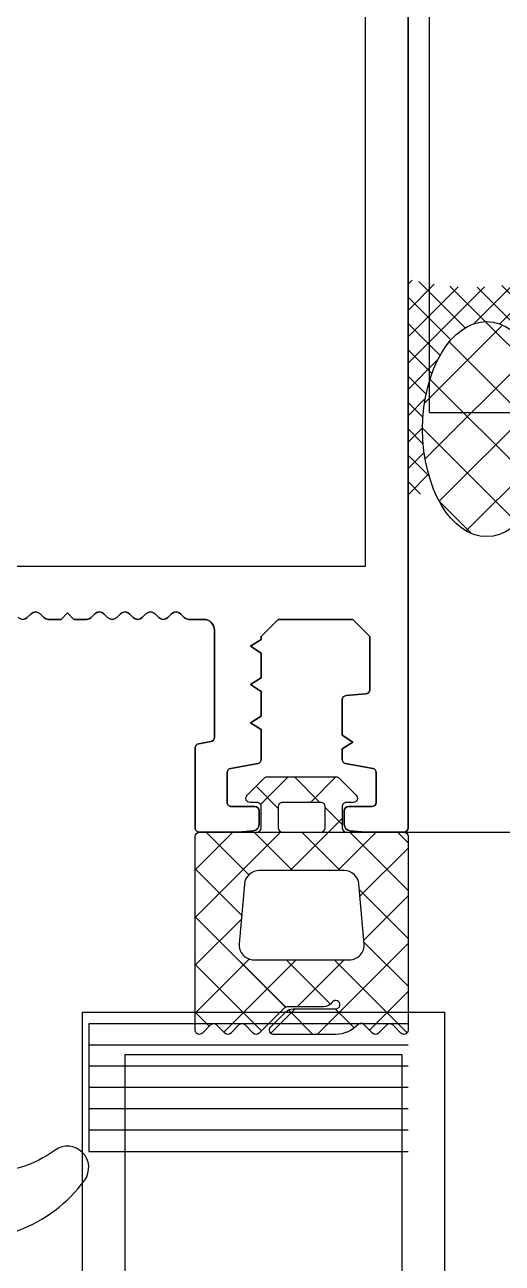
# Model space of a CAD drawing. Header units: inches. Extents: x 21 to 38546, y 13 to 15001.
# Drawn here: x 3523.2 to 3525.44, y 965.06 to 970.88 of the extents above; entities that cross this region are included whole.
import ezdxf

# ---------------------------------------------------------------- set-up
doc = ezdxf.new("R2010")
doc.units = ezdxf.units.IN
doc.header["$MEASUREMENT"] = 0
doc.set_wipeout_variables(frame=1)
for name, color, linetype, lineweight in [('Z_MİM_-KM-GLAZ', 8, 'Continuous', 25), ('Z_MİM_-KM-IZO-THERMAL', 8, 'Continuous', 25), ('Z_MİM_-KM-PAINT', 8, 'Continuous', 25), ('Z_MİM_-KM-PATTERN-00', 8, 'Continuous', 25), ('Z_MİM_-KM-PAVEMENT', 8, 'Continuous', 25), ('Z_MİM_-KM-STRS', 8, 'Continuous', 25), ('Z_MİM_-KM-WALL-PLASTER', 8, 'Continuous', 25), ('Z_MİM_1', 8, 'Continuous', 25), ('Z_MİM_78-köpük', 8, 'Continuous', 25), ('Z_MİM_ALUMINIUM', 8, 'Continuous', 25), ('Z_MİM_fitiller_k', 8, 'Continuous', 25), ('Z_MİM_MYM_CAM', 8, 'Continuous', 25), ('Z_MİM_TR', 8, 'Continuous', 25)]:
    doc.layers.add(name, color=color, linetype=linetype, lineweight=lineweight)
pattern_1 = [(44.99999999999999, (15.19322772974556, -18.4500164013516), (-0.1122532015133643, 0.1122532015133643), []), (135, (15.19322772974556, -18.4500164013516), (-0.1122532015133643, -0.1122532015133643), [])]

# ---------------------------------------------------------------- blocks, each defined once
blk = doc.blocks.new('TRETUVAR')
at = {"layer": 'Z_MİM_-KM-PATTERN-00'}
h = blk.add_hatch(dxfattribs=at)
h.set_pattern_fill('AR-B816', color=256, scale=0.3, angle=90)
h.set_pattern_definition([(90, (21322.77130909153, 490.0316560943374), (-60.96, 3.7e-15), []), (180, (21322.77130909153, 490.0316560943374), (-60.96, -60.96), [60.96, -60.96])])
h.paths.add_polyline_path([(22632.77169056126, 2700.032280015586), (19252.77154027122, 2700.032280015586), (19252.77154027122, 2750.032225665604), (19097.77169698004, 2750.032280015583), (19097.77168145146, 2610.032280015588), (22542.77169056112, 2610.032280015588), (22542.77169056112, 2080.129651826152), (22697.77169056127, 2080.129651826152), (22697.77169056127, 1460.129651826151), (22542.77169056112, 1460.129651826151), (22542.77169056112, 980.0316989327548), (21222.77130909154, 980.0316989327546), (21222.77130909154, 590.0316560943356), (20152.77217335889, 590.0316560943356), (20152.77217335889, 980.031698932755), (19012.77152781016, 980.031698932755), (19012.77470603974, 1635.03117946213), (18722.77148703119, 1635.03117946213), (18722.77180417994, 2610.032280015588), (18807.77168921575, 2610.032280015588), (18807.77168921575, 2750.032280015588), (18632.77183330595, 2750.032280015588), (18632.77145790545, 1545.031179462132), (18922.7742659759, 1545.031179462133), (18922.77108774632, 890.0316989327565), (19882.77217335889, 890.0316989327565), (19882.77217335889, 665.0171917296054), (20022.75057058745, 665.0334293441427), (20022.77046885415, 490.0316560943373), (21322.77130909153, 490.0316560943373), (21322.77130909153, 890.0316989327565), (22632.77169056126, 890.0316989327571), (22632.77169056126, 1220.129651826155), (22797.7716905614, 1220.129651826155), (22797.7716905614, 2180.129651826148), (22632.77169056126, 2180.129651826148)])
h.paths.add_polyline_path([(19082.77168921575, 2750.032280015588), (18822.77168921575, 2750.032280015588), (18822.77168921575, 2610.032280015588), (19082.77168921575, 2610.032280015588)], flags=16)
at = {"layer": 'Z_MİM_-KM-PAVEMENT'}
blk.add_lwpolyline([(22542.77169056112, 1460.129651826151), (22542.77169056112, 980.0316989327548), (21222.77130909154, 980.0316989327548), (21222.77130909154, 590.0316560943356), (20152.77217335889, 590.0316560943356), (20152.77217335889, 980.0316989327548), (19012.77152781016, 980.0316989327548), (19012.77470603974, 1635.03117946213), (18722.77148703119, 1635.03117946213), (18722.77180417994, 2610.032280015588), (22542.77169056112, 2610.032280015588), (22542.77169056112, 2080.129651826152), (22697.77169056127, 2080.129651826152), (22697.77169056127, 1460.129651826151)], close=True, dxfattribs=at)
blk = doc.blocks.new('D09056')
at = {"layer": 'Z_MİM_78-köpük'}
blk.add_lwpolyline([(6, -9.143241068231873, -0.3149141225648517), (6.656664916314182, -8.204028089065101, 0.1493316839022407), (9.809564949944617, -5.822377295466138, 0.8506979925001935), (8.417814140906557, -4.422291246126405, -0.1566156319065573), (5.061590343015268, -5.499999999883582), (5, -5.499999999883582), (5, -5.508868061588143), (1.800000000046565, -5.508868061588143), (1.800000000046565, -1.160423765308221), (0.6251196609809995, -0.2194710706826299, 0.3510864949877069), (-0.6251196609809995, -0.2194710706826299), (-1.800000000046565, -1.160423765308221), (-1.800000000046565, -5.508868061588143), (-5, -5.508868061588143), (-5.061590343015268, -5.499999999883582, -0.1566156319066153), (-8.417814140906557, -4.422291246126405, 0.8506979925007954), (-9.809564949944617, -5.822377295466138, 0.14933168390224), (-6.656664916314182, -8.204028089065101, -0.3149141225648603), (-6, -9.143241068231873), (-6, -25.07252294640057, -0.5554935001659127), (-7.44162405654788, -25.96972314291634, -0.0473505120421293), (-8.397468945942817, -25.38100557320286, 0.8663340624321554), (-9.803206408862023, -26.77480182982981, 0.2374839511014017), (-4.371487642405553, -29.50889287900645), (4.371487642405553, -29.50889287900645, 0.2374839511013964), (9.803206408862023, -26.77480182982981, 0.8663340624315139), (8.397468945942817, -25.38100557320286, -0.0473505120421291), (7.44162405654788, -25.96972314291634, -0.5554935001659314), (6, -25.07252294640057)], format="xyb", close=True, dxfattribs=at)
blk = doc.blocks.new('ANK-1')
for points in [[(60, -130.2737574382918), (60, -5)], [(60, -130.2737574382918), (65, -130.2737574382918)]]:
    blk.add_lwpolyline(points)
blk = doc.blocks.new('-KM-AL1 150_900')
blk.add_wipeout([(151.48787765189405, -34.020015651829965), (151.72578753232278, -15.47991156819623), (149.45002251653852, -15.450016401351206), (149.45002251649908, 7.149983598684599), (9.450022516542688, 7.149983599164699), (9.450022516542688, -15.450016401351206), (7.397848611566587, -15.450016401351206), (7.567335590771805, -34.0610793052372)])
at = {"layer": 'Z_MİM_1'}
h = blk.add_hatch(dxfattribs=at)
h.set_pattern_fill('ANSI37', color=256, scale=0.7000000000000001, angle=-1.27e-14, style=0)
h.set_pattern_definition([(44.99999999999999, (9420.429662722381, -13506.58950068867), (-0.0618718433538229, 0.0618718433538229), []), (134.9999999999999, (9420.429662722381, -13506.58950068867), (-0.0618718433538229, -0.0618718433538229), [])])
edge = h.paths.add_edge_path()
edge.add_line((17.69353063370363, -27.8511149832093), (17.69353063370363, -28.86111498321863))
edge.add_line((17.69353063370363, -28.86111498319497), (17.82239042192959, -28.86111498319497))
edge.add_ellipse((18.06146685888961, -28.55605310115971), major_axis=(1e-16, 0.504999999998836), ratio=0.5940594059419638, start_angle=332.17248997914265, end_angle=501.9142660721264, ccw=False)
edge.add_line((18.26073407319199, -28.1785486563158), (18.29353063369926, -28.15662190588682))
edge.add_line((18.29353063370217, -28.15662190588682), (18.29353063370217, -27.85111498318638))
edge.add_arc((17.99353063369926, -26.67995711612002), 1.208970946550559, 255.6322347219965, 284.3677652780036, ccw=False)
h = blk.add_hatch(dxfattribs=at)
h.set_pattern_fill('NET', color=256, scale=1.5, angle=44.99999999999999, style=0)
h.set_pattern_definition([(44.99999999999999, (9420.429662722381, -13506.58950068867), (-0.1325825214724776, 0.1325825214724777), []), (134.9999999999999, (9420.429662722381, -13506.58950068867), (-0.1325825214724777, -0.1325825214724776), [])])
edge = h.paths.add_edge_path()
edge.add_ellipse((18.06146685888961, -28.55605310115971), major_axis=(1e-16, 0.504999999998836), ratio=0.5940594059419638, start_angle=0, end_angle=360)
at = {"layer": 'Z_MİM_fitiller_k'}
h = blk.add_hatch(dxfattribs=at)
h.set_pattern_fill('ANSI37', color=256, scale=0.05)
h.set_pattern_definition(pattern_1)
h.paths.add_polyline_path([(17.40322772973013, -30.45001640133978, -0.4142135623715162), (17.38322772973333, -30.4300164013448), (17.38322772973333, -30.33001640134444, -0.4142135623462189), (17.40322772973013, -30.31001640134946), (17.43494345848739, -30.31001640134946, 0.6681786378943376), (17.44908559411124, -30.27587426571881), (17.36908559410949, -30.19587426572525, 0.1989123673737493), (17.35494345848565, -30.19001640134229), (17.03151200099819, -30.19001640134229, 0.1989123673761124), (17.01736986535252, -30.19587426572525), (16.9373698653726, -30.27587426571881, 1.274186878251081), (16.97080185810046, -30.31434484386591, -0.6273636377442715), (17.00322772972868, -30.33001640134444), (17.00322772972868, -30.4300164013448, -0.4142135623715162), (16.98322772973188, -30.45001640133978), (16.71322772973508, -30.4500164013516, 0.4142135623715163), (16.69322772974556, -30.47001640134749), (16.69322772974556, -31.38001640134462, 0.6681786379055568), (16.72736986535892, -31.39415853696846), (16.76565413661592, -31.35587426572329, -0.4142135623508305), (16.79393840784178, -31.35587426572329), (16.83222267909878, -31.39415853696846, 0.4142135623508329), (16.86050695034646, -31.39415853696846), (16.89879122160346, -31.35587426572329, -0.4142135623508287), (16.92707549282931, -31.35587426572329), (16.96535976408631, -31.39415853696846, 0.4142135623574588), (16.993644035334, -31.39415853696846), (17.1177861709657, -31.27001640134677), (17.295782103276, -31.27001640134677, 0.2453926839650177), (17.33681469359726, -31.24858782991487, -1.650385117532158), (17.35322772972722, -31.28001640134517), (17.15393840784964, -31.28001640134517, 0.1989123673849686), (17.11858306879003, -31.29466106228483), (17.04736986535863, -31.36587426573261, 0.6681786379101065), (17.06151200098247, -31.40001640134051), (17.35322772972722, -31.40001640135142, 0.2107675906562012), (17.45662396378611, -31.3544050594719, -0.4276070770252274), (17.48553699001786, -31.35374701786077), (17.52594850911555, -31.39415853696846, 0.4142135623435061), (17.55423278036323, -31.39415853696846), (17.59251705162023, -31.35587426572329, -0.4142135623480435), (17.62080132286792, -31.35587426572329), (17.65908559410309, -31.39415853696846, 0.6681786379021168), (17.69322772974556, -31.38001640134462), (17.69322772974556, -30.47001640134749, 0.4142135623715166), (17.67322772972693, -30.4500164013516)])
h.paths.add_polyline_path([(17.46207293773476, -30.69391549935517), (17.48656976351776, -30.97391549934855, -0.4400105308912737), (17.41683613465284, -31.05001640134015), (16.96961932480917, -31.05001640134015, -0.4400105308921779), (16.89988569594425, -30.97391549934855), (16.92438252172724, -30.69391549935517, -0.3888787318526579), (16.99411615059216, -30.63001640134462), (17.39233930886985, -30.63001640134462, -0.3888787318535296)], flags=16)
h.paths.add_polyline_path([(17.28322772973478, -30.45001640133978, 0.4142135623680863), (17.30322772973159, -30.4300164013448), (17.30322772973159, -30.33001640134444, 0.4142135623730955), (17.28322772973478, -30.31001640134946), (17.10322772972722, -30.31001640134946, 0.4142135623730951), (17.08322772973042, -30.33001640134444), (17.08322772973042, -30.4300164013448, 0.4142135623730953), (17.10322772972722, -30.45001640133978)], flags=17)
h.paths.add_polyline_path([(17.34766423786641, -34.14414102351748, -0.4142135622994122), (17.31937996661872, -34.14414102351748), (17.28109569536172, -34.10585675226048, 0.4142135623428051), (17.25281142413586, -34.10585675226048), (17.12866928850417, -34.229998887894), (16.95067335619387, -34.229998887894, 0.2453926839581106), (16.90964076587261, -34.25142745931407, -1.650385117507901), (16.89322772974264, -34.21999888788469), (17.09251705162023, -34.21999888788469, 0.1989123673783311), (17.12787239067983, -34.20535422694411), (17.19908559411124, -34.13414102351999, 0.6681786379211794), (17.18494345848739, -34.09999888788934), (16.89322772974264, -34.09999888788934, 0.2107675906989298), (16.78983149566193, -34.1456102297807, -0.4276070770697666), (16.76091846947383, -34.14626827139182), (16.72050695033249, -34.10585675226048, 0.4142135623326677), (16.69222267910663, -34.10585675226048), (16.65393840784964, -34.14414102351748, -0.414213562342478), (16.62565413660195, -34.14414102351748), (16.58736986534495, -34.10585675226048, 0.668178637902121), (16.55322772973159, -34.11999888788432), (16.55322772973159, -34.42999888789382, 0.414213562371519), (16.57322772975021, -34.4499988878888), (16.84322772973974, -34.4499988878888, -0.4142135623715138), (16.86322772973653, -34.46999888788468), (16.86322772973653, -34.56999888788414, -0.4142135623731087), (16.84322772973974, -34.58999888789094), (16.81151200098247, -34.58999888789094, 0.6681786379045161), (16.79736986535863, -34.62414102351067), (16.87736986536038, -34.70414102351515, 0.1989123673903005), (16.89151200098422, -34.70999888788629), (17.2149434584935, -34.70999888788629, 0.1989123673891128), (17.22908559411735, -34.70414102351515), (17.30908559412637, -34.62414102351067, 1.274186878190297), (17.27565360139851, -34.58567044536358, -0.6273636377411906), (17.24322772974119, -34.56999888788414), (17.24322772974119, -34.46999888788468, -0.4142135623721086), (17.26322772973799, -34.4499988878888), (17.6931150172677, -34.4499988878888, 0.1763269807064363), (17.70597076944978, -34.44531977675342), (18.0754143831582, -34.13531977675575, 0.7002075382113861), (18.06255863097613, -34.09999888788934), (17.96874250253313, -34.09999888788934, 0.1316524975885075), (17.95874250256747, -34.10267837980518), (17.71701079914783, -34.2422422438558, -0.4931454260254017), (17.57041821650637, -34.18152160798673), (17.55254624626104, -34.114822506991, 0.5773502691628335), (17.51908559411095, -34.10585675226048), (17.48080132287578, -34.14414102351748, -0.4142135623396987), (17.45251705160626, -34.14414102351748), (17.41423278037109, -34.10585675226048, 0.4142135623424787), (17.38594850912341, -34.10585675226048)])
h.paths.add_polyline_path([(17.16322772973945, -34.46999888788468), (17.16322772973945, -34.56999888788414, -0.4142135623731094), (17.14322772974265, -34.58999888789094), (16.96322772973508, -34.58999888789094, -0.4142135623730927), (16.94322772974556, -34.56999888788414), (16.94322772974556, -34.46999888788468, -0.4142135623730915), (16.96322772973508, -34.4499988878888), (17.14322772974265, -34.4499988878888, -0.414213562388179)], flags=16)
h = blk.add_hatch(dxfattribs=at)
h.set_pattern_fill('ANSI37', color=256, scale=0.05)
h.set_pattern_definition(pattern_1)
h.paths.add_polyline_path([(17.67322772974876, -30.4500164013516, -0.4142135623715166), (17.69322772974556, -30.47001640134749), (17.69322772974556, -31.38001640134462, -0.6681786379021168), (17.65908559412492, -31.39415853696846), (17.62080132286792, -31.35587426572329, 0.414213562348045), (17.59251705164206, -31.35587426572329), (17.55423278038506, -31.39415853696846, -0.4142135623435045), (17.52594850913738, -31.39415853696846), (17.48553699001786, -31.35374701786077, 0.4276070770252275), (17.45662396380794, -31.3544050594719, -0.2107675906562012), (17.35322772974905, -31.40001640135142), (17.0615120010043, -31.40001640134051, -0.6681786379101058), (17.04736986538046, -31.36587426573261), (17.11858306881913, -31.29466106228483, -0.1989123673849684), (17.15393840787874, -31.28001640134517), (17.35322772974905, -31.28001640134517, 1.650385117532149), (17.33681469362636, -31.24858782991487, -0.2453926839650181), (17.295782103276, -31.27001640134677), (17.12607044221658, -31.27001640134677, 0.1989123673756616), (17.11192830662185, -31.27587426571881), (16.99364403535583, -31.39415853696846, -0.4142135623574572), (16.96535976410814, -31.39415853696846), (16.92707549285114, -31.35587426572329, 0.4142135623508268), (16.89879122160346, -31.35587426572329), (16.86050695036829, -31.39415853696846, -0.4142135623508274), (16.83222267909878, -31.39415853696846), (16.7939384078636, -31.35587426572329, 0.4142135623508305), (16.76565413661592, -31.35587426572329), (16.72736986535892, -31.39415853696846, -0.6681786379055568), (16.69322772974556, -31.38001640134462), (16.69322772974556, -30.47001640134749, -0.4142135623715161), (16.71322772973508, -30.4500164013516), (16.98322772975371, -30.45001640133978, 0.4142135623715163), (17.0032277297505, -30.4300164013448), (17.0032277297505, -30.33001640134444, 0.4142135623462176), (16.98322772975371, -30.31001640134946), (16.95151200099644, -30.31001640134946, -0.6681786378910483), (16.9373698653726, -30.27587426571881), (17.01736986537435, -30.19587426572525, -0.1989123673761124), (17.03151200099819, -30.19001640134229), (17.35494345848565, -30.19001640134229, -0.1989123673737488), (17.36908559413132, -30.19587426572525), (17.44908559411124, -30.27587426571881, -0.6681786378943402), (17.43494345848739, -30.31001640134946), (17.40322772975196, -30.31001640134946, 0.414213562346218), (17.38322772975516, -30.33001640134444), (17.38322772975516, -30.4300164013448, 0.4142135623715162), (17.40322772975196, -30.45001640133978)])
h.paths.add_polyline_path([(17.39233930889168, -30.63001640134462), (16.99411615061399, -30.63001640134462, 0.3888787318526575), (16.92438252175634, -30.69391549935517), (16.89988569594425, -30.97391549934855, 0.4400105308921782), (16.969619324831, -31.05001640134015), (17.41683613467467, -31.05001640134015, 0.4400105308912734), (17.48656976353959, -30.97391549934855), (17.4620729377566, -30.69391549935517, 0.3888787318535296)], flags=16)
h.paths.add_polyline_path([(17.30322772975341, -30.4300164013448, -0.4142135623730951), (17.28322772975662, -30.45001640133978), (17.10322772974905, -30.45001640133978, -0.4142135623730955), (17.08322772975953, -30.4300164013448), (17.08322772975953, -30.33001640134444, -0.4142135623730955), (17.10322772974905, -30.31001640134946), (17.28322772975662, -30.31001640134946, -0.4142135623730955), (17.30322772975341, -30.33001640134444)], flags=16)
h.paths.add_polyline_path([(17.34766423788824, -34.14414102351748), (17.38594850914523, -34.10585675226048, -0.4142135623424858), (17.41423278037109, -34.10585675226048), (17.45251705162809, -34.14414102351748, 0.4142135623396989), (17.48080132287578, -34.14414102351748), (17.51908559413277, -34.10585675226048, -0.577350269162832), (17.55254624626104, -34.114822506991), (17.57041821652819, -34.18152160798673, 0.4931454260254013), (17.71701079914783, -34.2422422438558), (17.95874250256747, -34.10267837980518, -0.1316524975885099), (17.96874250253313, -34.09999888788934), (18.06255863097613, -34.09999888788934, -0.7002075382113878), (18.0754143831582, -34.13531977675575), (17.7059707694716, -34.44531977675342, -0.1763269807064294), (17.6931150172677, -34.4499988878888), (17.26322772973799, -34.4499988878888, 0.4142135623721094), (17.24322772974119, -34.46999888788468), (17.24322772974119, -34.56999888788414, 0.4142135623730968), (17.26322772973799, -34.58999888789094), (17.29494345850253, -34.58999888789094, -0.6681786379061446), (17.30908559412637, -34.62414102351067), (17.22908559411735, -34.70414102351515, -0.198912367389109), (17.2149434584935, -34.70999888788629), (16.89151200098422, -34.70999888788629, -0.1989123673902959), (16.87736986536038, -34.70414102351515), (16.79736986538046, -34.62414102351067, -0.6681786379045029), (16.8115120010043, -34.58999888789094), (16.84322772973974, -34.58999888789094, 0.4142135623730984), (16.86322772973653, -34.56999888788414), (16.86322772973653, -34.46999888788468, 0.4142135623715126), (16.84322772973974, -34.4499988878888), (16.57322772975021, -34.4499988878888, -0.4142135623715166), (16.55322772975341, -34.42999888789382), (16.55322772975341, -34.11999888788432, -0.668178637902121), (16.58736986537405, -34.1058567522723), (16.62565413663105, -34.14414102351748, 0.4142135623424745), (16.65393840787874, -34.14414102351748), (16.69222267913574, -34.10585675226048, -0.4142135623326641), (16.72050695035432, -34.10585675226048), (16.76091846947383, -34.14626827139182, 0.4276070770697703), (16.78983149568376, -34.1456102297807, -0.2107675906989308), (16.89322772974264, -34.09999888788934), (17.18494345848739, -34.09999888788934, -0.6681786379211501), (17.19908559411124, -34.13414102351999), (17.12787239070167, -34.20535422694411, -0.1989123673783329), (17.09251705162023, -34.21999888788469), (16.89322772974264, -34.21999888788469, 1.650385117507896), (16.90964076587261, -34.25142745931407, -0.2453926839581101), (16.9506733562157, -34.229998887894), (17.1203850172751, -34.229998887894, 0.198912367370064), (17.13452715289895, -34.22414102352195), (17.2528114241577, -34.10585675226048, -0.4142135623428024), (17.28109569538355, -34.10585675226048), (17.31937996664055, -34.14414102351748, 0.4142135623396895)])
h.paths.add_polyline_path([(17.14322772974265, -34.4499988878888), (16.96322772973508, -34.4499988878888, 0.4142135623730913), (16.94322772974556, -34.46999888788468), (16.94322772974556, -34.56999888788414, 0.4142135623730927), (16.96322772973508, -34.58999888789094), (17.14322772974265, -34.58999888789094, 0.4142135623730982), (17.16322772973945, -34.56999888789596), (17.16322772973945, -34.46999888788468, 0.4142135623730903)], flags=16)
for points in [[(17.86424981871096, -33.79490402215652), (16.16424981870659, -33.79490402215652), (16.16424981870659, -31.29490402215652), (17.86424981871096, -31.29490402215652)], [(17.66424981870659, -33.59490402215579), (16.36424981871096, -33.59490402215579), (16.36424981871096, -31.49490402215633), (17.66424981870659, -31.49490402215633)]]:
    blk.add_lwpolyline(points, close=True)
at = {"layer": 'Z_MİM_1'}
blk.add_ellipse((18.06146685888961, -28.55605310115971), major_axis=(1e-16, 0.504999999998836), ratio=0.5940594059419638, dxfattribs=at)
at = {"layer": 'Z_MİM_ALUMINIUM', "linetype": 'ByBlock'}
for points in [[(17.69322772978921, -18.57001640134695), (17.69322772983287, -30.43001640135662, -0.4142135623730951), (17.67322772981424, -30.4500164013516), (17.49322772983578, -30.4500164013516, -0.021820077622492), (17.49148461491131, -30.44994029531244), (17.42061305751849, -30.44373983747119, -0.3888787318525955), (17.39322772983723, -30.41385399653063), (17.39322772983723, -30.35001640135215, -0.4142135623730951), (17.41322772983403, -30.33001640135627), (17.52322772982006, -30.33001640135627, 0.4142135623730951), (17.54322772983869, -30.31001640134946), (17.54322772983869, -30.17001640134731, 0.3639702342622564), (17.52670069332816, -30.15032024629636), (17.39975476621475, -30.1279362542482, -0.3639702342622565), (17.38322772982792, -30.10824009919725), (17.38322772982792, -30.05824009919797), (17.43322772982355, -30.02638658615069), (17.38322772982792, -29.99453307311524), (17.38322772982792, -29.82824009919296, -0.3888787318525955), (17.40148461492208, -29.80831620523714), (17.494970844622, -29.80013721993146, 0.3888787318525955), (17.51322772983258, -29.78021332597564), (17.51322772983258, -29.53001640135608), (17.43322772982355, -29.4500164013516), (17.08322772982501, -29.4500164013516), (17.00322772982326, -29.53001640135608), (17.00322772982326, -29.54453307311542), (16.95322772982034, -29.57638658615088), (17.00322772982326, -29.60824009919725), (17.00322772982326, -29.72453307310843), (16.95322772982034, -29.7563865861548), (17.00322772982326, -29.78824009919027), (17.00322772982326, -29.90453307311236), (16.95322772982034, -29.93638658614782), (17.00322772982326, -29.96824009919511), (17.00322772982326, -30.10824009919725, -0.3639702342622565), (16.98670069333457, -30.1279362542482), (16.85975476622843, -30.15032024629636, 0.3639702342622564), (16.84322772983432, -30.17001640134731), (16.84322772983432, -30.31001640134946, 0.4142135623730951), (16.86322772983112, -30.33001640135627), (16.97322772981715, -30.33001640135627, -0.4142135623730951), (16.99322772983578, -30.35001640135215), (16.99322772983578, -30.41385399653063, -0.3888787318525955), (16.96584240203083, -30.44373983747119), (16.89497084462345, -30.44994029531244, -0.021820077622492), (16.89322772983723, -30.4500164013516), (16.71322772982967, -30.4500164013516, -0.4142135623730951), (16.69322772983287, -30.43001640135662), (16.69322772983287, -30.05430572279056, -0.3639702342622564), (16.70975476622698, -30.03460956772779), (16.76670069331885, -30.02456846434416, 0.3639702342622565), (16.78322772982937, -30.00487230928138), (16.78322772982937, -29.50001640135179, 0.4142135623730951), (16.73322772982646, -29.4500164013516), (16.66322772971762, -29.4500164013516, -0.1989123673780283), (16.64201452632551, -29.4412296047949), (16.62444093321392, -29.42365601165693, 0.4142135623694223), (16.58201452631329, -29.42365601166875), (16.56444093312893, -29.44122960478308, -0.4142135623694223), (16.52201452633017, -29.4412296047949), (16.50444093321857, -29.42365601165693, 0.4142135623694223), (16.46201452631794, -29.42365601166875), (16.44444093320634, -29.44122960478308, -0.4142135623694223), (16.40201452633482, -29.4412296047949), (16.38444093322323, -29.42365601165693, 0.4142135623694223), (16.34201452632259, -29.42365601166875), (16.32444093321101, -29.44122960478308, -0.4142135623694223), (16.28201452631765, -29.4412296047949), (16.26444093322789, -29.42365601165693, 0.4142135623694223), (16.22201452632725, -29.42365601166875), (16.20444093321566, -29.44122960478308, -0.1989123673780283), (16.18322772970714, -29.4500164013516), (16.12322772972402, -29.4500164013516), (16.09322772983432, -29.4200164013937), (16.06322772982821, -29.4500164013516), (16.00322772982326, -29.4500164013516, -0.1989123673780283), (15.98201452640933, -29.4412296047949), (15.96444093322498, -29.42365601165693, 0.4142135623694223), (15.92201452642621, -29.42365601166875), (15.90444093332917, -29.44122960478308, -0.4142135623694223), (15.86201452641399, -29.4412296047949)], [(15.86201452641399, -29.44122960478308, 0.4142135623694223), (15.90444093332917, -29.4412296047949), (15.92201452642621, -29.42365601165693, -0.4142135623694223), (15.96444093322498, -29.42365601166875), (15.98201452640933, -29.44122960478308, 0.1989123673780283), (16.00322772982326, -29.4500164013516), (16.06322772982821, -29.4500164013516), (16.09322772983432, -29.4200164013937), (16.12322772972402, -29.4500164013516), (16.18322772970714, -29.4500164013516, 0.1989123673780283), (16.20444093321566, -29.4412296047949), (16.22201452632725, -29.42365601165693, -0.4142135623694223), (16.26444093322789, -29.42365601166875), (16.28201452631765, -29.44122960478308, 0.4142135623694223), (16.32444093321101, -29.4412296047949), (16.34201452632259, -29.42365601165693, -0.4142135623694223), (16.38444093322323, -29.42365601166875), (16.40201452633482, -29.44122960478308, 0.4142135623694223), (16.44444093320634, -29.4412296047949), (16.46201452631794, -29.42365601165693, -0.4142135623694223), (16.50444093321857, -29.42365601166875), (16.52201452633017, -29.44122960478308, 0.4142135623694223), (16.56444093312893, -29.4412296047949), (16.58201452631329, -29.42365601165693, -0.4142135623694223), (16.62444093321392, -29.42365601166875), (16.64201452632551, -29.44122960478308, 0.1989123673780283), (16.66322772971762, -29.4500164013516), (16.73322772982646, -29.4500164013516, -0.4142135623730951), (16.78322772982937, -29.50001640135179), (16.78322772982937, -30.00487230928138, -0.3639702342622565), (16.76670069331885, -30.02456846434416), (16.70975476622698, -30.03460956772779, 0.3639702342622564), (16.69322772983287, -30.05430572279056), (16.69322772983287, -30.43001640135662, 0.4142135623730951), (16.71322772982967, -30.4500164013516), (16.89322772983723, -30.4500164013516, 0.021820077622492), (16.89497084462345, -30.44994029531244), (16.96584240212542, -30.44373983747119, 0.3888787318525955), (16.99322772983578, -30.41385399653063), (16.99322772983578, -30.35001640135215, 0.4142135623730951), (16.97322772981715, -30.33001640135627), (16.86322772983112, -30.33001640135627, -0.4142135623730951), (16.84322772983432, -30.31001640134946), (16.84322772983432, -30.17001640134731, -0.3639702342622564), (16.85975476622843, -30.15032024629636), (16.98670069333457, -30.1279362542482, 0.3639702342622565), (17.00322772982326, -30.10824009919725), (17.00322772982326, -29.96824009919511), (16.95322772982034, -29.93638658614782), (17.00322772982326, -29.90453307311236), (17.00322772982326, -29.78824009919027), (16.95322772982034, -29.7563865861548), (17.00322772982326, -29.72453307310843), (17.00322772982326, -29.60824009919725), (16.95322772982034, -29.57638658615088), (17.00322772982326, -29.54453307311542), (17.00322772982326, -29.53001640135608), (17.08322772982501, -29.4500164013516), (17.43322772982355, -29.4500164013516), (17.51322772983258, -29.53001640135608), (17.51322772983258, -29.78021332597564, -0.3888787318525955), (17.494970844622, -29.80013721993146), (17.40148461492208, -29.80831620523714, 0.3888787318525955), (17.38322772982792, -29.82824009919296), (17.38322772982792, -29.99453307311524), (17.43322772982355, -30.02638658615069), (17.38322772982792, -30.05824009919797), (17.38322772982792, -30.10824009919725, 0.3639702342622565), (17.39975476621475, -30.1279362542482), (17.52670069332816, -30.15032024629636, -0.3639702342622564), (17.54322772983869, -30.17001640134731), (17.54322772983869, -30.31001640134946, -0.4142135623730951), (17.52322772982006, -30.33001640135627), (17.41322772983403, -30.33001640135627, 0.4142135623730951), (17.39322772983723, -30.35001640135215), (17.39322772983723, -30.41385399653063, 0.3888787318525955), (17.42061305751849, -30.44373983747119), (17.49148461491131, -30.44994029531244, 0.021820077622492), (17.49322772983578, -30.4500164013516), (17.67322772981424, -30.4500164013516, 0.4142135623730951), (17.69322772983287, -30.43001640135662), (17.69322772978921, -18.57001640134695, 0.4142135623730951)]]:
    blk.add_lwpolyline(points, format="xyb", dxfattribs=at)
at = {"layer": 'Z_MİM_ALUMINIUM'}
blk.add_lwpolyline([(17.49322773416497, -19.99001639300695), (17.49322773416497, -18.75001626427273), (12.89322772527521, -18.75001626427273), (12.89322772527521, -19.99001639300695), (13.123227673168, -19.99001639300695, -0.4142135623730951), (13.14322767307021, -20.01001639301376), (13.14322767307021, -20.12001595192578, -0.4142135623730951), (13.123227673168, -20.14001595193258), (12.89322772527521, -20.14001595193258), (12.89322772531886, -29.20001625235182), (17.49322773421591, -29.20001625235182), (17.49322773416497, -20.14001595193258), (17.26322778635949, -20.14001595193258, -0.4142135623730951), (17.24322778636997, -20.12001595192578), (17.24322778636997, -20.01001639301376, -0.4142135623730951), (17.26322778635949, -19.99001639300695)], format="xyb", close=True, dxfattribs=at)
at = {"layer": 'Z_MİM_ALUMINIUM', "elevation": 0.0016274945014006}
blk.add_lwpolyline([(16.71322697636788, -30.45001640133978), (142.1754084142521, -30.4500164014562)], dxfattribs=at)
at = {"layer": 'Z_MİM_fitiller_k', "linetype": 'Continuous', "flags": 128}
for points in [[(16.69322772974556, -31.38001640134462), (16.69322772974556, -30.47001640134749, -0.4142135623604993), (16.71322772973508, -30.4500164013516), (16.98322772973188, -30.45001640133978, 0.4142135623637148), (17.00322772972868, -30.4300164013448), (17.00322772972868, -30.33001640134444, 0.4142135624274859), (16.98322772973188, -30.31001640134946), (16.95151200099644, -30.31001640134946, -0.6681786379123147), (16.9373698653726, -30.27587426571881), (17.01736986535252, -30.19587426572525, -0.1989123671328839), (17.03151200097636, -30.19001640134229), (17.35494345848565, -30.19001640134229, -0.1989123671339608), (17.36908559410949, -30.19587426572525), (17.44908559411124, -30.27587426571881, -0.6681786379088709), (17.43494345848739, -30.31001640134946), (17.40322772973013, -30.31001640134946, 0.4142135624249768), (17.38322772973333, -30.33001640134444), (17.38322772973333, -30.4300164013448, 0.4142135623622736), (17.40322772973013, -30.45001640133978), (17.67322772974876, -30.4500164013516, -0.4142135623673325), (17.69322772974556, -30.47001640134749), (17.69322772974556, -31.38001640134462, -0.6681786378507557), (17.65908559412492, -31.39415853696846), (17.62080132286792, -31.35587426572329, 0.4142135625183755), (17.59251705162023, -31.35587426572329), (17.55423278036323, -31.39415853696846, -0.4142135622125795), (17.52594850911555, -31.39415853696846), (17.48553698999603, -31.35374701786077, 0.4276070767931075), (17.45662396380794, -31.35440505946008, -0.2107675906692337), (17.35322772972722, -31.40001640135142), (17.06151200098247, -31.40001640134051, -0.6681786379880279), (17.04736986535863, -31.36587426572079), (17.11858306879003, -31.29466106228483, -0.1989123674244817), (17.15393840784964, -31.28001640134517), (17.35322772972722, -31.28001640134517, 1.650385117553696), (17.33681469359726, -31.24858782991487, -0.2453926839640709), (17.295782103276, -31.27001640134677), (17.12607044221658, -31.27001640134677, 0.1989123677047627), (17.11192830659274, -31.27587426573064), (16.993644035334, -31.39415853696846, -0.4142135622139115), (16.96535976408631, -31.39415853696846), (16.92707549285114, -31.35587426572329, 0.4142135625181806), (16.89879122160346, -31.35587426572329), (16.86050695034646, -31.39415853696846, -0.4142135622139115), (16.83222267909878, -31.39415853696846), (16.79393840784178, -31.35587426572329, 0.4142135625169058), (16.76565413661592, -31.35587426572329), (16.72736986535892, -31.39415853696846, -0.6681786378455814)], [(17.30322772973159, -30.33001640134444, 0.4142135624258783), (17.28322772973478, -30.31001640134946), (17.10322772972722, -30.31001640134946, 0.4142135624249768), (17.08322772973042, -30.33001640134444), (17.08322772973042, -30.4300164013448, 0.4142135623622736), (17.10322772972722, -30.45001640133978), (17.28322772973478, -30.45001640133978, 0.4142135623630774), (17.30322772973159, -30.4300164013448)], [(17.48656976351776, -30.97391549934855), (17.46207293773476, -30.69391549935517, 0.3888787318486766), (17.39233930886985, -30.63001640134462), (16.99411615059216, -30.63001640134462, 0.3888787318538547), (16.92438252172724, -30.69391549935517), (16.89988569594425, -30.97391549934855, 0.4400105308884239), (16.96961932480917, -31.05001640134015), (17.41683613465284, -31.05001640134015, 0.440010530888659)]]:
    blk.add_lwpolyline(points, format="xyb", close=True, dxfattribs=at)
at = {"layer": 'Z_MİM_MYM_CAM'}
for p, q in [((16.19322772974556, -31.35001640135215, -0.0016274945012187), (16.19322772974556, -31.9500164013516, -0.0016274945012187)), ((17.69322772974556, -31.35001640135215, -0.0016274945012187), (16.19322772974556, -31.35001640135215, -0.0016274945012187)), ((17.69322772974556, -31.45001640135161, -0.0016274945012187), (16.19322772974556, -31.45001640135161, -0.0016274945012187)), ((17.69322772974556, -31.55001640135197, -0.0016274945012187), (16.19322772974556, -31.55001640135197, -0.0016274945012187)), ((17.69322772974556, -31.65001640135142, -0.0016274945012187), (16.19322772974556, -31.65001640135142, -0.0016274945012187)), ((17.69322772974556, -31.75001640135179, -0.0016274945012187), (16.19322772974556, -31.75001640135179, -0.0016274945012187)), ((17.69322772974556, -31.85001640135215, -0.0016274945012187), (16.19322772974556, -31.85001640135215, -0.0016274945012187)), ((16.19322772974556, -31.9500164013516, -0.0016274945012187), (17.69322772974556, -31.9500164013516, -0.0016274945012187))]:
    blk.add_line(p, q, dxfattribs=at)
at = {"xscale": 0.1, "yscale": 0.1, "zscale": 0.1}
blk.add_blockref('ANK-1', (11.79322772978776, -15.4500164013516, -0.0016274945012187), dxfattribs=at)
at = {"layer": 'Z_MİM_TR', "xscale": 0.1, "yscale": 0.1, "zscale": 0.1}
blk.add_blockref('D09056', (15.19322772983287, -31.50202862351853, -0.0016274945012187), dxfattribs=at)

msp = doc.modelspace()

# ---------------------------------------------------------------- linework, layer by layer
at = {"layer": 'Z_MİM_-KM-IZO-THERMAL'}
msp.add_lwpolyline([(4654.257084179852, 1293.057684618013), (4654.257084179852, 969.5831009268967), (3319.257558632825, 969.583100926882), (3319.257558632825, 1624.5831787437), (3029.258088518117, 1624.583392128328), (3029.258088518117, 2594.584265079446), (6844.258095074628, 2594.584265079446), (6844.258095074628, 969.5831087493367), (5329.257012654277, 969.5831087493367), (5329.257012654277, 1293.057684618013)], dxfattribs=at)
at = {"layer": 'Z_MİM_-KM-PAINT'}
msp.add_lwpolyline([(4657.257084179852, 1293.057684618013), (4657.257084179852, 966.5831009268966), (3316.257558632826, 966.5831009268821), (3316.257558632826, 1621.583180951138), (3026.258088518117, 1621.583394335766), (3026.258088518117, 2597.584265079445), (6847.258095074628, 2597.584265079445), (6847.258095074628, 966.5831087493367), (5326.25701265428, 966.5831087493367), (5326.25701265428, 1293.057684618013)], dxfattribs=at)
at = {"layer": 'Z_MİM_-KM-WALL-PLASTER'}
msp.add_lwpolyline([(4656.757084179854, 1293.057684618013), (4656.757084179854, 967.0831009268963), (3316.757558632825, 967.083100926882), (3316.757558632825, 1622.083180583236), (3026.758088518117, 1622.08339396785), (3026.758088518117, 2597.084265079445), (6846.758095074628, 2597.084265079445), (6846.758095074628, 967.0831087493366), (5326.75701265428, 967.0831087493366), (5326.75701265428, 1293.057684618013)], dxfattribs=at)

# ---------------------------------------------------------------- block references
at = {"layer": 'Z_MİM_-KM-STRS'}
msp.add_blockref('TRETUVAR', (-15696.01404252147, -12.94855516745), dxfattribs=at)

# ---------------------------------------------------------------- next in the draw order: block references
at = {"layer": 'Z_MİM_-KM-GLAZ'}
msp.add_blockref('-KM-AL1 150_900', (3507.308728209108, 997.5330909528507), dxfattribs=at)

doc.saveas('drawing.dxf')
